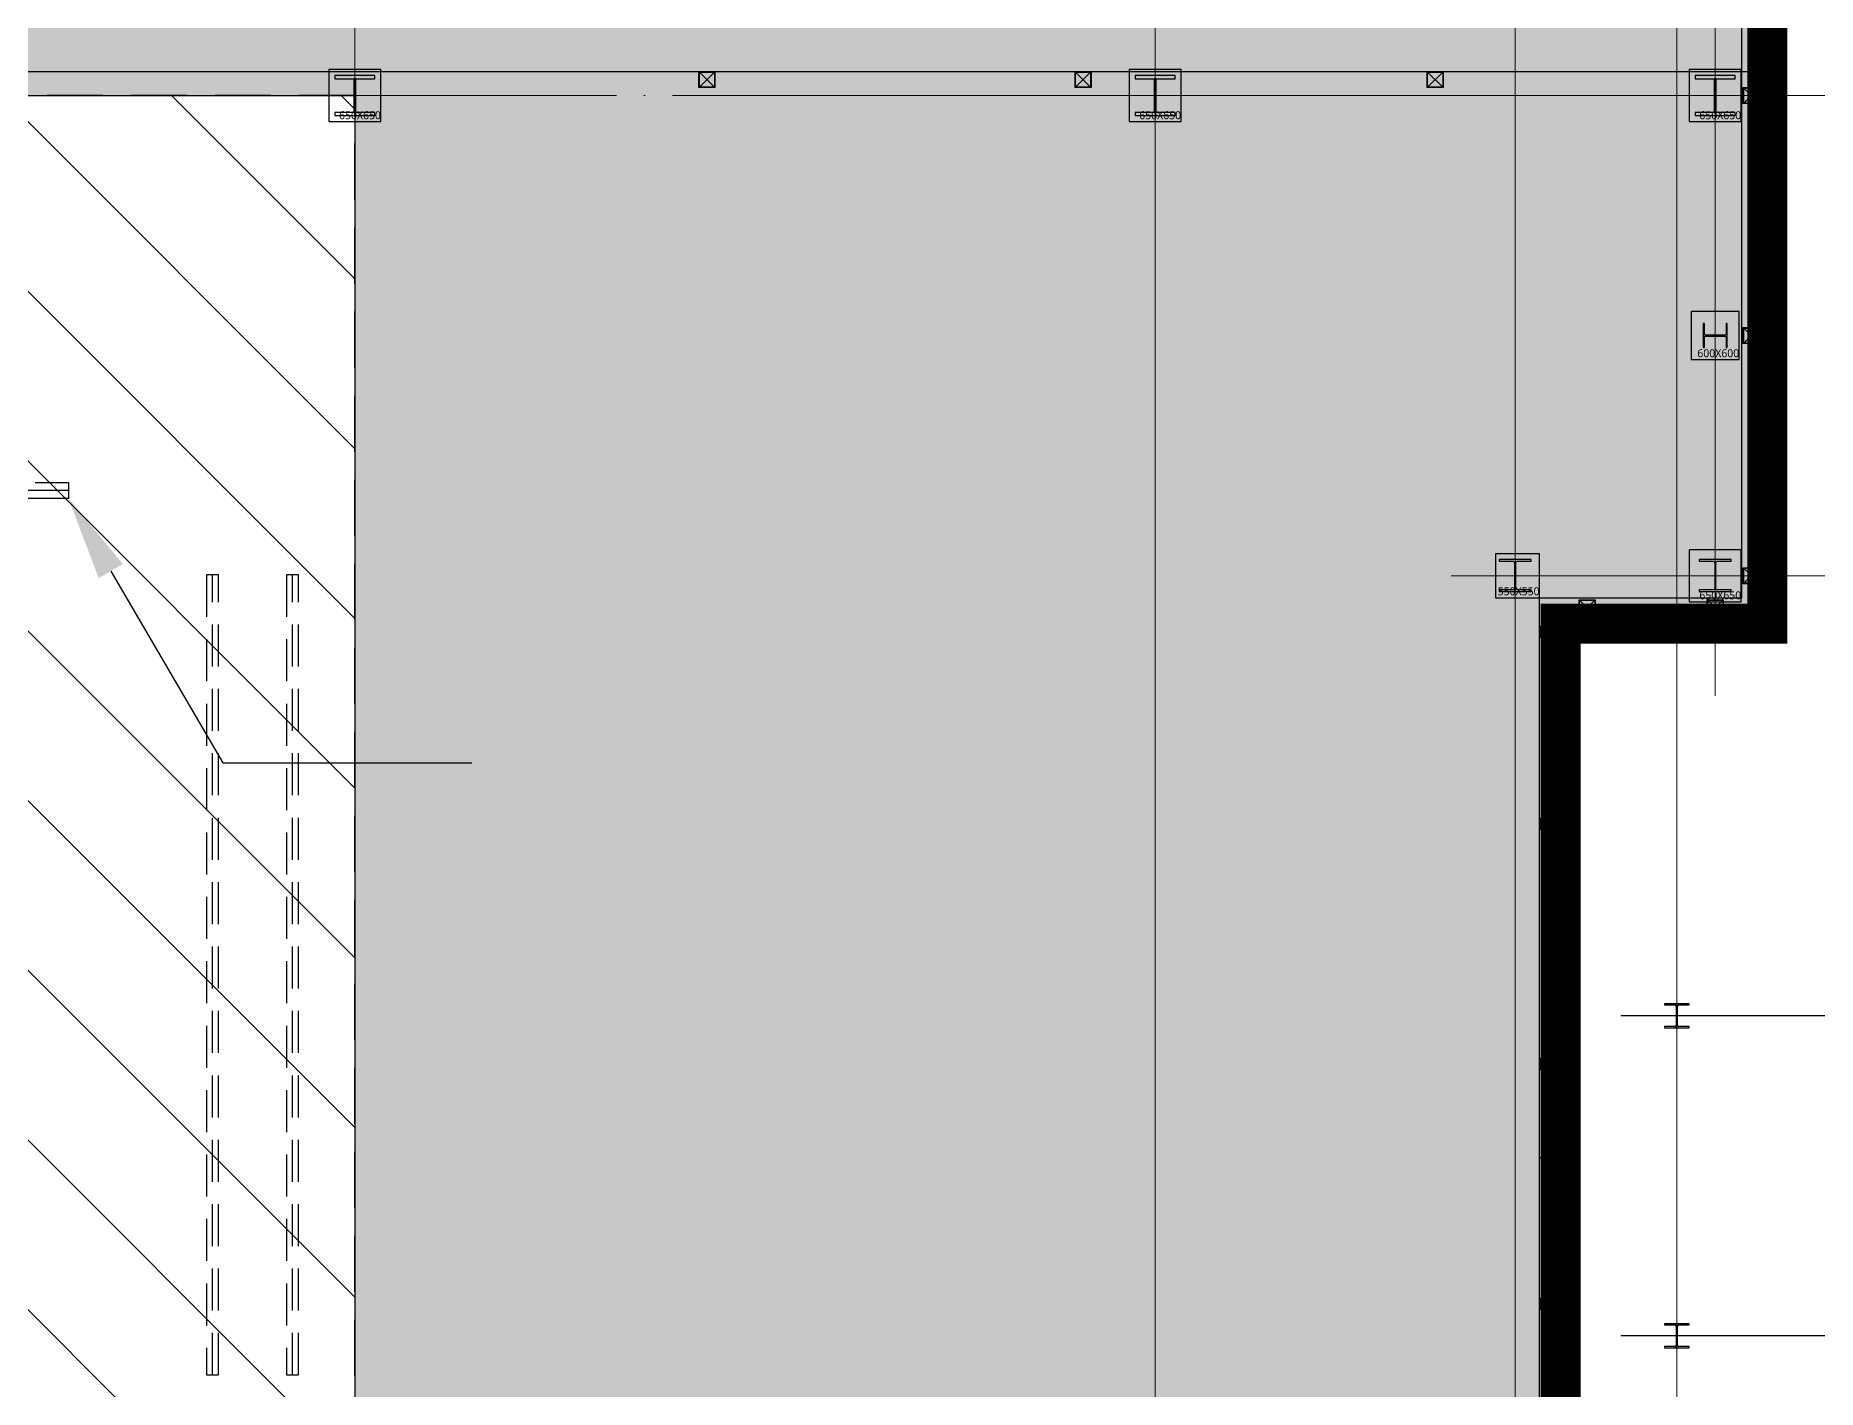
# Model space of a CAD drawing. Header units: millimetres. Extents: x -17369 to 294000, y -718917 to 220315.
# Drawn here: x 203440 to 225707, y -242520 to -225600 of the extents above; entities that cross this region are included whole.
import ezdxf
from ezdxf.enums import TextEntityAlignment as Align

# ---------------------------------------------------------------- set-up
doc = ezdxf.new("R2010")
doc.units = ezdxf.units.MM
doc.header["$LTSCALE"] = 350
for name, pattern in [('H12', [3, 2, -1]), ('X-200-S-COL$0$CEN', [62, 60, -1, 0, -1]), ('X-200-S-COL$0$HID', [2.3, 1.5, -0.8])]:
    doc.linetypes.add(name, pattern=pattern)
doc.layers.get('Defpoints').update_dxf_attribs({"color": 181})
for name, color, linetype in [('0-THK200 RC SLAB영역', 51, 'H12'), ('0-THK200 SFRC SLAB영역', 211, 'H12'), ('0-THK300 RC SFRC SLAB영역', 2, 'H12'), ('0_RC-SLAB', 7, 'Continuous'), ('L', 9, 'Continuous'), ('PD', 6, 'Continuous'), ('PERI-OUT', 9, 'Continuous'), ('Sol', 253, 'Continuous'), ('X-200-S-COL$0$Cen', 1, 'X-200-S-COL$0$CEN'), ('X-200-S-COL$0$Cen-ETC', 142, 'X-200-S-COL$0$CEN'), ('X-200-S-COL$0$H-Col', 3, 'Continuous'), ('X-200-S-COL$0$H-Col-파이프랙', 3, 'X-200-S-COL$0$CEN'), ('X-200-S-COL$0$H-매설빔(150x150)', 2, 'Continuous'), ('X-200-S-COL$0$H-매설빔(200x200)', 250, 'Continuous'), ('X-200-S-COL$0$STUD', 4, 'Continuous')]:
    doc.layers.add(name, color=color, linetype=linetype)
doc.layers.add('X-200-S-COL$0$P-Line', color=144, linetype='Continuous', plot=False)
doc.layers.add('X-200-S-COL$0$PERI-OUT', color=17, linetype='Continuous', plot=False)
doc.styles.add('맑은고딕', font='malgun.ttf')

# ---------------------------------------------------------------- blocks, each defined once
blk = doc.blocks.new('X-200-S-COL$0$H-300x305x15x15')
at = {"color": 0, "linetype": 'ByBlock', "ltscale": 0.5}
blk.add_lwpolyline([(25.5, -135, -0.4142136), (7.5, -117), (7.5, 117, -0.4142136), (25.5, 135), (152.5, 135), (152.5, 150), (-152.5, 150), (-152.5, 135), (-25.5, 135, -0.4142136), (-7.5, 117), (-7.5, -117, -0.4142136), (-25.5, -135), (-152.5, -135), (-152.5, -150), (152.5, -150), (152.5, -135)], format="xyb", close=True, dxfattribs=at)
blk = doc.blocks.new('X-200-S-COL$0$H-400x400x13x21')
at = {"color": 0}
blk.add_lwpolyline([(200, -200), (200, -179), (28.5, -179, -0.4142136), (6.5, -157), (6.5, 157, -0.4142136), (28.5, 179), (200, 179), (200, 200), (-200, 200), (-200, 179), (-28.5, 179, -0.4142136), (-6.5, 157), (-6.5, -157, -0.4142136), (-28.5, -179), (-200, -179), (-200, -200)], format="xyb", close=True, dxfattribs=at)
blk = doc.blocks.new('X-200-S-COL$0$BH-500x500x25x40')
at = {"color": 0, "linetype": 'ByBlock'}
for points in [[(-250, 210), (250, 210), (250, 250), (-250, 250)], [(-12.5, 210), (-12.5, -210), (12.5, -210), (12.5, 210)], [(-250, -250), (250, -250), (250, -210), (-250, -210)]]:
    blk.add_lwpolyline(points, close=True, dxfattribs=at)
blk = doc.blocks.new('X-200-S-COL$0$H-300x300x10x15')
at = {"color": 0, "linetype": 'ByBlock', "ltscale": 0.5}
blk.add_lwpolyline([(23, -135, -0.414214), (5, -117), (5, 117, -0.414214), (23, 135), (150, 135), (150, 150), (-150, 150), (-150, 135), (-23, 135, -0.414214), (-5, 117), (-5, -117, -0.414214), (-23, -135), (-150, -135), (-150, -150), (150, -150), (150, -135)], format="xyb", close=True, dxfattribs=at)
blk = doc.blocks.new('X-200-S-COL$0$1F COLUMN_231010')
at = {"layer": 'X-200-S-COL$0$H-Col', "color": 0}
for name, p in [('X-200-S-COL$0$BH-500x500x25x40', (207430, 157443)), ('X-200-S-COL$0$BH-500x500x25x40', (217430, 157443)), ('X-200-S-COL$0$BH-500x500x25x40', (224430, 157443)), ('X-200-S-COL$0$H-400x400x13x21', (221930, 151443)), ('X-200-S-COL$0$H-400x400x13x21', (224430, 151443))]:
    blk.add_blockref(name, p, dxfattribs=at)
at = {"layer": 'X-200-S-COL$0$H-Col', "color": 0, "rotation": 270}
blk.add_blockref('X-200-S-COL$0$H-300x300x10x15', (224430, 154443), dxfattribs=at)
blk = doc.blocks.new('X-200-S-COL$0$PERIMITER_231026')
at = {"layer": 'X-200-S-COL$0$PERI-OUT'}
for points in [[(140800, 167343), (140800, 171293), (177580, 171293), (177580, 176343), (200030, 179093), (224980, 179093), (224980, 150943), (222400, 150943), (222400, 54231), (217203, 49143), (207930, 49143), (207930, 39143), (58950, 39143), (58950, 49143), (45650, 49143), (45650, 98043), (39480, 98043), (39480, 139943), (49950, 139943), (49950, 157943), (120950, 157943), (120950, 169343), (135850, 169343), (135850, 167343)], [(141020, 167123), (141020, 171073), (177800, 171073), (177800, 176148), (200043, 178873), (224760, 178873), (224760, 151163), (222230, 151163), (222230, 54303), (217134, 49313), (207710, 49313), (207710, 39363), (59170, 39363), (59170, 49363), (45870, 49363), (45870, 98263), (39650, 98263), (39650, 139723), (50170, 139723), (50170, 157723), (121120, 157723), (121125, 169173), (135680, 169173), (135680, 167123)]]:
    blk.add_lwpolyline(points, dxfattribs=at)
blk = doc.blocks.new('X-200-S-COL$0$ZONE#2 BEAM')
at = {"layer": 'X-200-S-COL$0$H-매설빔(150x150)', "color": 0, "linetype": 'ByBlock', "lineweight": -2}
for p, q in [((-1780.005995, -15989.989618), (-1780, -5989.991342)), ((-780.005995, -15989.989618), (-780, -5989.991342))]:
    blk.add_line(p, q, dxfattribs=at)
for points in [[(-1705, -5989.991342), (-1855, -5989.991342), (-1855.005995, -15989.989618), (-1705.005995, -15989.989618)], [(-705, -5989.991342), (-855, -5989.991342), (-855.005995, -15989.989618), (-705.005995, -15989.989618)]]:
    blk.add_lwpolyline(points, close=True, dxfattribs=at)
at = {"layer": 'X-200-S-COL$0$H-매설빔(200x200)', "color": 0, "linetype": 'ByBlock', "lineweight": -2}
blk.add_line((-3580, -4935), (-65980, -4935), dxfattribs=at)
blk.add_lwpolyline([(-65980, -5035), (-65980, -4835), (-3580, -4835), (-3580, -5035)], close=True, dxfattribs=at)
blk = doc.blocks.new('X-200-S-COL$0$Stud')
at = {"color": 250}
for p, q in [((-94, -94), (94, 94)), ((-94, 94), (94, -94))]:
    blk.add_line(p, q, dxfattribs=at)
blk.add_lwpolyline([(100, -100), (-100, -100), (-100, 100), (100, 100)], close=True)
at = {"color": 6}
blk.add_lwpolyline([(94, -94), (-94, -94), (-94, 94), (94, 94)], close=True, dxfattribs=at)
blk = doc.blocks.new('X-200-S-COL$0$Stud-150x150x6')
at = {"color": 250}
for p, q in [((-69, -69), (69, 69)), ((-69, 69), (69, -69))]:
    blk.add_line(p, q, dxfattribs=at)
blk.add_lwpolyline([(75, -75), (-75, -75), (-75, 75), (75, 75)], close=True)
at = {"color": 6}
blk.add_lwpolyline([(69, -69), (-69, -69), (-69, 69), (69, 69)], close=True, dxfattribs=at)

msp = doc.modelspace()

# ---------------------------------------------------------------- hatches: boundary and pattern name
at = {"layer": '0-THK200 RC SLAB영역'}
h = msp.add_hatch(color=256, dxfattribs=at)
h.dxf.hatch_style = 1
h.paths.add_polyline_path([(135950, -216349.8), (140700, -216349.8), (140700, -212399.8), (177450, -212399.8), (177480, -207361.3), (200023.9, -204599.8), (225080, -204599.8), (225080, -232949.8), (222500, -232949.8), (222500, -255699.8), (222230, -255699.8), (222230, -244449.8), (207430, -244449.8), (207430, -226349.8), (135950, -226349.8)])
at = {"layer": '0-THK300 RC SFRC SLAB영역'}
h = msp.add_hatch(dxfattribs=at)
h.set_pattern_fill('_USER', color=256, scale=1500, angle=135, pattern_type=0)
h.set_pattern_definition([(135, (0, 0), (-1060.66, -1060.66), [])])
h.paths.add_polyline_path([(59750, -226069.8), (111150, -226069.8), (111150, -236274.8), (112250, -236274.8), (112250, -236074.8), (117200, -236074.8), (117200, -236274.8), (118300, -236274.8), (118300, -231889.8), (115490, -231889.8), (115490, -230494.8), (118300, -230494.8), (118300, -226069.8), (121120, -226069.8), (121120, -214619.8), (135680, -214619.8), (135680, -226349.8), (207430, -226349.8), (207430, -244449.8), (222230, -244449.8), (222230, -255699.8), (207430, -255699.8), (207430, -260249.8), (141350, -260249.8), (141350, -275939.8), (141435, -275939.8), (141435, -279709.8), (140835, -279709.8), (140835, -288239.8), (141045.3, -288239.8), (141348.7, -288543.2), (141348.5, -298249.8), (66850, -298249.8), (66850, -290949.8), (75300, -290949.8), (75300, -288049.8), (76900, -288049.8), (76900, -275049.8), (75300, -275049.8), (75300, -272449.8), (76900, -272449.8), (76900, -256449.8), (81680, -256449.8), (81680, -255849.8), (87250, -255849.8), (87250, -251049.8), (135150, -251049.8), (135150, -246149.8), (123704, -246149.8), (123500, -245945.8), (123500, -245149.8), (119400, -245149.8), (119400, -246149.8), (86872, -246149.8), (75350, -246149.8), (75350, -244299.8), (66850, -244299.8), (66850, -244649.8), (65650, -244649.8), (59750, -244649.8)])
h.paths.add_polyline_path([(118650, -272244.8), (118650, -291444.8), (126800, -291444.8), (126800, -290844.8), (132650, -290844.8), (132650, -286544.8), (130950, -286544.8), (130950, -278344.8), (132650, -278344.8), (132650, -272844.8), (126800, -272844.8), (126800, -272244.8)], flags=16)
h.paths.add_polyline_path([(101600, -227254.8), (101600, -235954.8), (107300, -235954.8), (107300, -227254.8)], flags=16)
at = {"layer": 'Sol'}
h = msp.add_hatch(color=256, dxfattribs=at)
h.dxf.hatch_style = 1
h.paths.add_polyline_path([(118570, -344429.8), (116250, -344429.8), (116250, -344649.8), (118570, -344649.8)])
h.paths.add_polyline_path([(174720, -344429.8), (172550, -344429.8), (172550, -344649.8), (174720, -344649.8)])
h.paths.add_polyline_path([(170450, -344429.8), (170450, -344649.8), (171450, -344649.8), (171450, -344429.8)])
h.paths.add_polyline_path([(163550, -344429.8), (163550, -344649.8), (165450, -344649.8), (165450, -344429.8)])
h.paths.add_polyline_path([(162450, -344649.8), (162450, -344429.8), (129130, -344429.8), (129130, -344649.8)])
h.paths.add_polyline_path([(73450, -344429.8), (73450, -344649.8), (115150, -344649.8), (115150, -344429.8)])
h.paths.add_polyline_path([(56150, -334429.8), (56150, -334649.8), (57350, -334649.8), (57350, -334429.8)])
h.paths.add_polyline_path([(45870, -323349.8), (45650, -323349.8), (45650, -334649.8), (52150, -334649.8), (52150, -334429.8), (45870, -334429.8)])
h.paths.add_polyline_path([(45870, -312749.8), (45650, -312749.8), (45650, -321349.8), (45870, -321349.8)])
h.paths.add_polyline_path([(45870, -304149.8), (45650, -304149.8), (45650, -307749.8), (45870, -307749.8)])
h.paths.add_polyline_path([(44800, -285529.8), (44800, -285749.8), (45650, -285749.8), (45650, -303049.8), (45870, -303049.8), (45870, -285529.8)])
h.paths.add_polyline_path([(45800, -243849.8), (45800, -244069.8), (46500, -244069.8), (46500, -243849.8)])
h.paths.add_polyline_path([(40800, -244069.8), (40800, -243849.8), (39480, -243849.8), (39480, -285749.8), (40800, -285749.8), (40800, -285529.8), (39650, -285529.8), (39650, -244069.8)])
h.paths.add_polyline_path([(50170, -238649.8), (49950, -238649.8), (49950, -243849.8), (47600, -243849.8), (47600, -244069.8), (50170, -244069.8)])
h.paths.add_polyline_path([(50170, -235949.8), (49950, -235949.8), (49950, -236849.8), (50170, -236849.8)])
h.paths.add_polyline_path([(50170, -228749.8), (49950, -228749.8), (49950, -235049.8), (50170, -235049.8)])
h.paths.add_polyline_path([(67250, -226069.8), (67250, -225849.8), (49950, -225849.8), (49950, -226949.8), (50170, -226949.8), (50170, -226069.8)])
h.paths.add_polyline_path([(109850, -226069.8), (109850, -225849.8), (68350, -225849.8), (68350, -226069.8)])
h.paths.add_polyline_path([(135680, -216669.8), (136250, -216669.8), (136250, -216449.8), (135850, -216449.8), (135850, -214449.8), (120950, -214449.8), (120950, -217624.8), (121120, -217624.8), (121120, -214619.8), (135680, -214619.8)])
h.paths.add_polyline_path([(137850, -216449.8), (137350, -216449.8), (137350, -216669.8), (137850, -216669.8)])
h.paths.add_polyline_path([(177800, -211849.8), (177580, -211849.8), (177580, -212499.8), (140800, -212499.8), (140800, -216449.8), (140350, -216449.8), (140350, -216669.8), (141020, -216669.8), (141020, -212719.8), (177800, -212719.8)])
h.paths.add_polyline_path([(224760, -205949.8), (224980, -205949.8), (224980, -204699.8), (200030, -204699.8), (177580, -207449.8), (177580, -208449.8), (177800, -208449.8), (177800, -207644.5), (200043.4, -204919.8), (224760, -204919.8)])
h.paths.add_polyline_path([(207930, -338049.8), (207710, -338049.8), (207710, -344429.8), (185280, -344429.8), (185280, -344649.8), (207930, -344649.8)])
h.paths.add_polyline_path([(208030, -334649.8), (208030, -334479.8), (207710, -334479.8), (207710, -336949.8), (207930, -336949.8), (207930, -334649.8)])
h.paths.add_polyline_path([(222400, -319174.8), (222230, -319174.8), (222230, -329489.9), (217133.9, -334479.8), (209130, -334479.8), (209130, -334649.8), (217203.3, -334649.8), (222400, -329561.4)])
h.paths.add_polyline_path([(222400, -294324.8), (222230, -294324.8), (222230, -317174.8), (222400, -317174.8)])
h.paths.add_polyline_path([(222400, -286174.8), (222230, -286174.8), (222230, -292324.8), (222400, -292324.8)])
h.paths.add_polyline_path([(222400, -276324.8), (222230, -276324.8), (222230, -283374.8), (222400, -283374.8)])
h.paths.add_polyline_path([(222400, -239624.8), (222230, -239624.8), (222230, -274324.8), (222400, -274324.8)])
h.paths.add_polyline_path([(222230, -238524.8), (222400, -238524.8), (222400, -232849.8), (224980, -232849.8), (224980, -210949.8), (224760, -210949.8), (224760, -232629.8), (222230, -232629.8)])
h.paths.add_polyline_path([(67350, -344429.8), (67350, -344649.8), (69450, -344649.8), (69450, -344429.8)])
h.paths.add_polyline_path([(66250, -344649.8), (66250, -344429.8), (59170, -344429.8), (59170, -334429.8), (58450, -334429.8), (58450, -334649.8), (58950, -334649.8), (58950, -344649.8)])
h.paths.add_polyline_path([(120950, -222824.8), (121120, -222824.8), (121120, -219624.8), (120950, -219624.8)])
h.paths.add_polyline_path([(121120, -223924.8), (120950, -223924.8), (120950, -225849.8), (110950, -225849.8), (110950, -226069.8), (121120, -226069.8)])

# ---------------------------------------------------------------- linework, layer by layer
at = {"const_width": 500}
msp.add_lwpolyline([(49850, -225749.8), (120850, -225749.8), (120850, -214349.8), (135950, -214349.8), (135950, -216349.8), (140700, -216349.8), (140700, -212399.8), (177480, -212399.8), (177480, -207361.3), (200023.9, -204599.8), (225080, -204599.8), (225080, -232949.8), (222500, -232949.8), (222500, -329593.3), (217124.3, -334969.1), (208030, -334969.1), (208030, -344769.8), (58850, -344769.8), (58850, -334649.8), (45550, -334749.8), (45550, -285849.8), (39380, -285849.8), (39380, -243749.8), (49850, -243749.8)], close=True, dxfattribs=at)
at = {"layer": '0-THK200 SFRC SLAB영역'}
msp.add_lwpolyline([(135950, -216349.8), (140700, -216349.8), (140700, -212399.8), (177450, -212399.8), (177480, -207361.3), (200023.9, -204599.8), (225080, -204599.8), (225080, -232949.8), (222500, -232949.8), (222500, -255699.8), (222230, -255699.8), (222230, -244449.8), (207430, -244449.8), (207430, -226349.8), (135950, -226349.8)], close=True, dxfattribs=at)
at = {"layer": '0-THK300 RC SFRC SLAB영역'}
msp.add_lwpolyline([(135680, -226349.8), (207430, -226349.8), (207430, -244449.8), (222230, -244449.8), (222230, -255699.8), (207430, -255699.8), (207430, -260249.8), (141350, -260249.8), (141350, -275939.8), (141435, -275939.8), (141435, -279709.8), (140835, -279709.8), (140835, -288239.8), (141045.3, -288239.8), (141348.7, -288543.2), (141348.5, -298249.8), (66850, -298249.8)], dxfattribs=at)
at = {"layer": '0-THK300 RC SFRC SLAB영역', "linetype": 'ByBlock'}
for points in [[(135680, -226349.8), (207430, -226349.8)], [(207430, -226349.8), (207430, -244449.8)]]:
    msp.add_lwpolyline(points, dxfattribs=at)
at = {"layer": '0_RC-SLAB'}
for p, q in [((224760, -204919.8), (224760, -232629.8)), ((224760, -232629.8), (222230, -232629.8)), ((222230, -232629.8), (222230, -329489.9))]:
    msp.add_line(p, q, dxfattribs=at)
at = {"layer": 'L', "lineweight": -2}
for p, q in [((204379.1, -232291.7), (205778.1, -234689.5)), ((205778.1, -234689.5), (208892.1, -234689.5))]:
    msp.add_line(p, q, dxfattribs=at)
msp.add_solid([(204228, -232379.9), (203850, -231384.8), (204530.3, -232203.5)], dxfattribs=at)
at = {"layer": 'PD'}
for points in [[(207105, -226674.8), (207755, -226674.8), (207755, -226024.8), (207105, -226024.8)], [(217105, -226674.8), (217755, -226674.8), (217755, -226024.8), (217105, -226024.8)], [(224105, -226674.8), (224755, -226674.8), (224755, -226024.8), (224105, -226024.8)], [(224130, -229649.8), (224730, -229649.8), (224730, -229049.8), (224130, -229049.8)], [(221685, -232624.8), (222235, -232624.8), (222235, -232074.8), (221685, -232074.8)], [(224105, -232674.8), (224755, -232674.8), (224755, -232024.8), (224105, -232024.8)]]:
    msp.add_lwpolyline(points, close=True, dxfattribs=at)
at = {"layer": 'PERI-OUT'}
for p, q in [((224980, -204699.8), (224980, -232849.8)), ((224760, -204919.8), (224760, -232629.8)), ((224760, -232629.8), (222230, -232629.8)), ((222230, -232629.8), (222230, -329489.9)), ((224980, -232849.8), (222400, -232849.8)), ((222400, -232849.8), (222400, -329561.4)), ((222400, -238524.8), (222230, -238524.8)), ((222400, -239624.8), (222230, -239624.8))]:
    msp.add_line(p, q, dxfattribs=at)
at = {"layer": 'X-200-S-COL$0$Cen', "lineweight": 0}
for p, q in [((207430, -203049.8), (207430, -349399.8)), ((217430, -245849.8), (217430, -203049.8)), ((221930, -203049.8), (221930, -349399.8)), ((224430, -233849.8), (224430, -203049.8)), ((232400, -226349.8), (36500, -226349.8)), ((232400, -232349.8), (221130, -232349.8))]:
    msp.add_line(p, q, dxfattribs=at)
at = {"layer": 'X-200-S-COL$0$Cen-ETC', "lineweight": 0}
msp.add_line((223950, -202402), (223950, -349399.8), dxfattribs=at)
at = {"layer": 'X-200-S-COL$0$Cen-ETC'}
for p, q in [((230150, -237849.8), (223250, -237849.8)), ((230150, -241849.8), (223250, -241849.8))]:
    msp.add_line(p, q, dxfattribs=at)
at = {"layer": 'X-200-S-COL$0$P-Line'}
msp.add_line((140800, -226049.8), (224980, -226049.8), dxfattribs=at)
at = {"layer": 'X-200-S-COL$0$P-Line', "color": 253, "linetype": 'X-200-S-COL$0$HID'}
msp.add_lwpolyline([(222500, -329603.4), (217244.1, -334749.8), (208030, -334749.8), (208030, -344769.8), (58850, -344769.8), (58850, -334749.8), (45550, -334749.8), (45550, -285849.8), (39380, -285849.8), (39380, -243749.8), (49850, -243749.8), (49850, -225749.8), (120850, -225749.8), (120850, -214349.8), (135950, -214349.8), (135950, -216349.8), (140700, -216349.8), (140700, -212399.8), (177480, -212399.8), (177480, -207361.3), (200023.9, -204599.8), (225080, -204599.8), (225080, -232949.8), (222500, -232949.8)], close=True, dxfattribs=at)

# ---------------------------------------------------------------- block references
at = {"layer": 'X-200-S-COL$0$H-Col'}
msp.add_blockref('X-200-S-COL$0$1F COLUMN_231010', (0, -383792.4), dxfattribs=at)
at = {"layer": 'X-200-S-COL$0$H-Col-파이프랙'}
for p in [(223950, -237849.8), (223950, -241849.8)]:
    msp.add_blockref('X-200-S-COL$0$H-300x305x15x15', p, dxfattribs=at)
at = {"layer": 'X-200-S-COL$0$H-매설빔(150x150)', "color": 2, "linetype": 'X-200-S-COL$0$HID'}
msp.add_blockref('X-200-S-COL$0$ZONE#2 BEAM', (207430, -226349.8), dxfattribs=at)
at = {"layer": 'X-200-S-COL$0$PERI-OUT'}
msp.add_blockref('X-200-S-COL$0$PERIMITER_231026', (0, -383792.4), dxfattribs=at)
at = {"layer": 'X-200-S-COL$0$STUD'}
for name, p in [('X-200-S-COL$0$Stud', (211830, -226149.8)), ('X-200-S-COL$0$Stud', (216530, -226149.8)), ('X-200-S-COL$0$Stud', (220930, -226149.8)), ('X-200-S-COL$0$Stud', (224880, -226349.8)), ('X-200-S-COL$0$Stud', (224880, -229349.8)), ('X-200-S-COL$0$Stud', (224880, -232349.8)), ('X-200-S-COL$0$Stud', (222830, -232749.8)), ('X-200-S-COL$0$Stud', (224430, -232749.8)), ('X-200-S-COL$0$Stud-150x150x6', (222325, -233049.8)), ('X-200-S-COL$0$Stud-150x150x6', (222325, -235449.8)), ('X-200-S-COL$0$Stud-150x150x6', (222325, -238449.8)), ('X-200-S-COL$0$Stud-150x150x6', (222325, -241449.8))]:
    msp.add_blockref(name, p, dxfattribs=at)

# ---------------------------------------------------------------- texts
at = {"layer": 'Defpoints', "style": '맑은고딕'}
for s, p in [('650X650', (207755, -226674.8)), ('650X650', (217755, -226674.8)), ('650X650', (224755, -226674.8)), ('600X600', (224730, -229649.8)), ('550X550', (222235, -232624.8)), ('650X650', (224755, -232674.8))]:
    msp.add_text(s, height=100, dxfattribs=at).set_placement(p, align=Align.BOTTOM_RIGHT)

doc.saveas('drawing.dxf')
